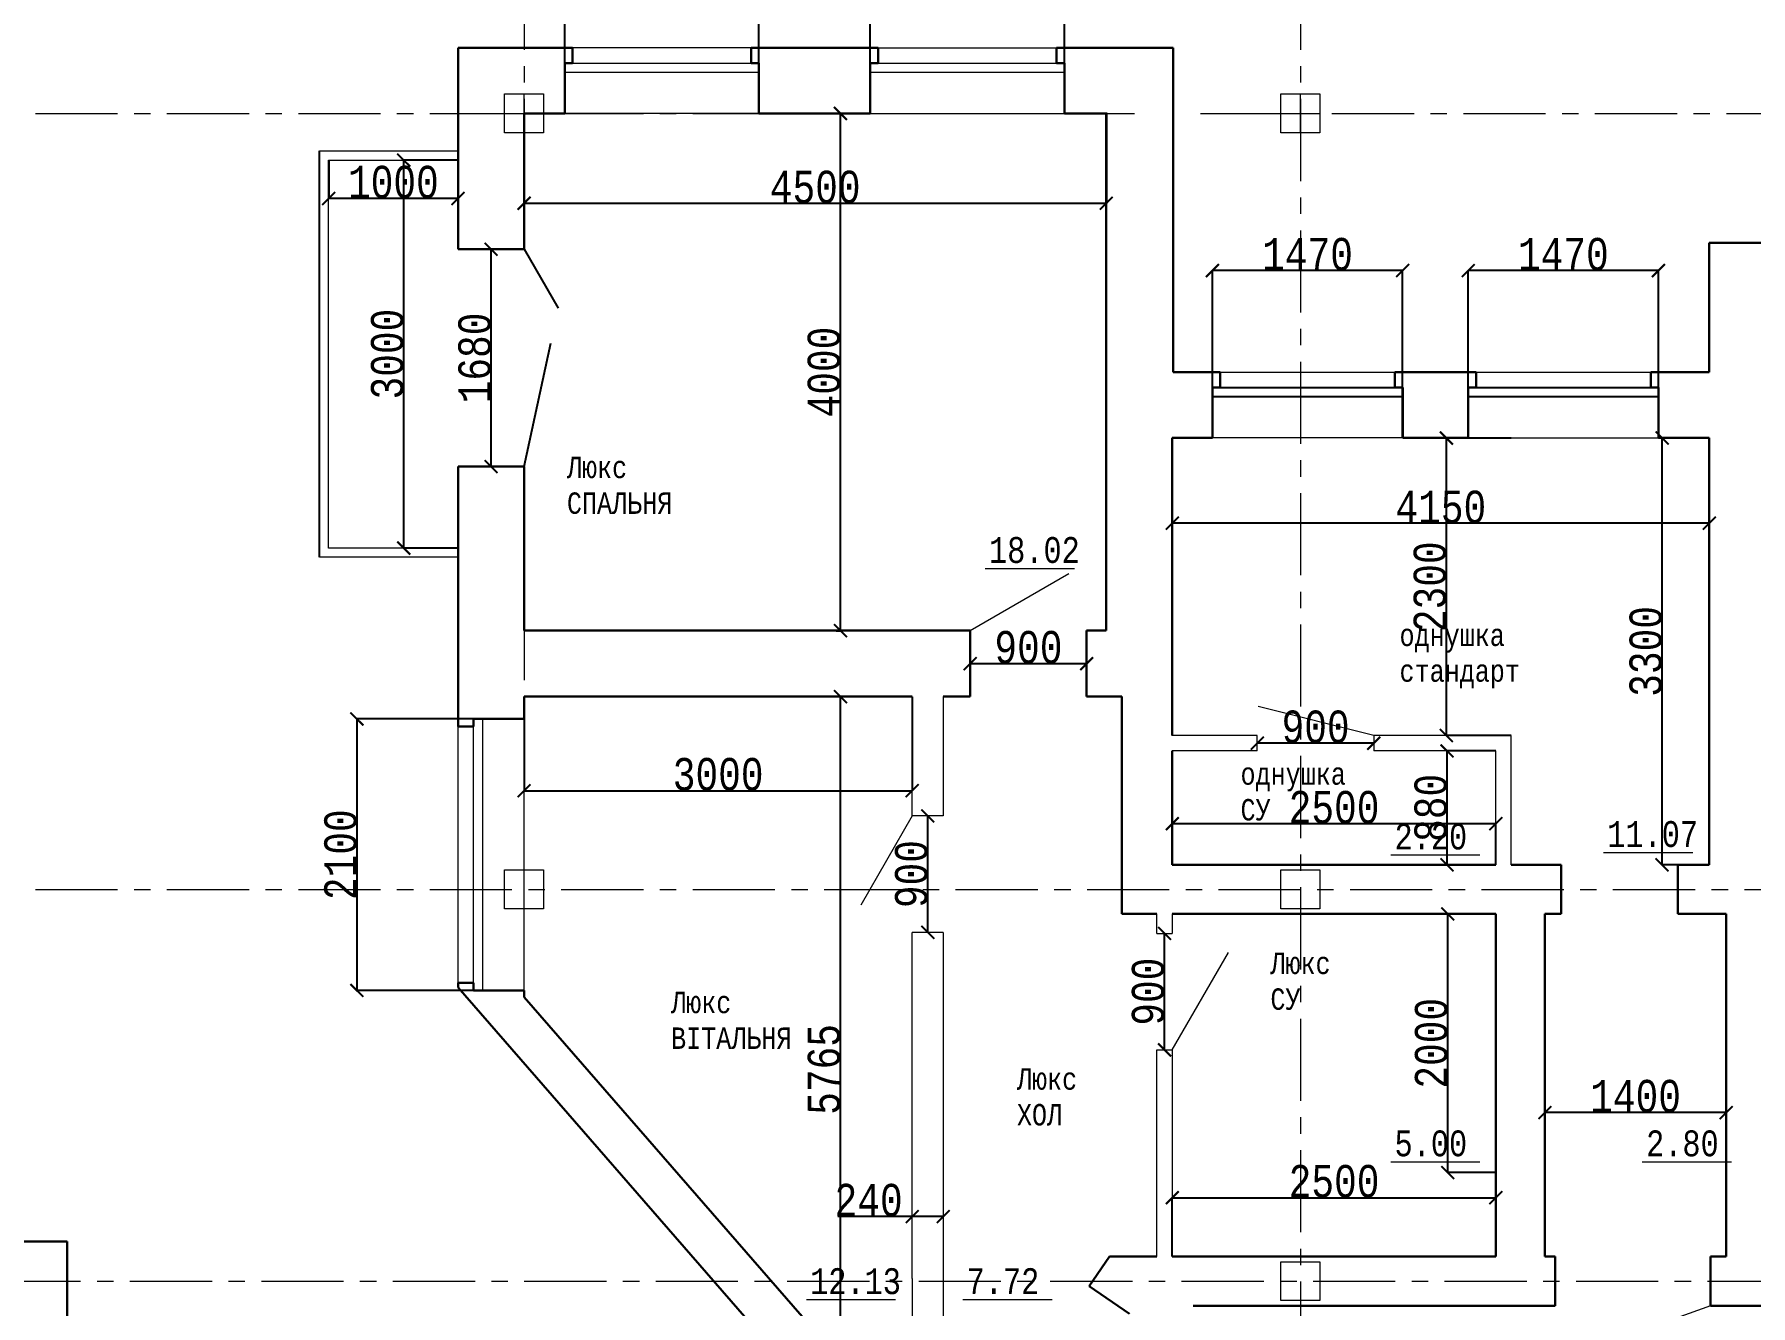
# Model space of a CAD drawing. Header units: millimetres. Extents: x -689206 to 4969298, y -1019800 to 703299.
# Drawn here: x 416743 to 430008, y 571812 to 581643 of the extents above; entities that cross this region are included whole.
import ezdxf

# ---------------------------------------------------------------- set-up
doc = ezdxf.new("R2010")
doc.units = ezdxf.units.MM
doc.linetypes.add('осеваяX2', pattern=[101.6, 63.5, -12.7, 12.7, -12.7])
for name, color, linetype, lineweight in [('б', 231, 'Continuous', 30), ('БАЛКОН', 7, 'Continuous', 20), ('несущие', 7, 'Continuous', 30), ('ОКНА', 250, 'Continuous', 20), ('ПЕРЕГОРОДКИ', 252, 'Continuous', 9), ('РАЗМЕРЫ', 7, 'Continuous', 9), ('Слой1', 7, 'Continuous', 30), ('стены', 7, 'Continuous', 20)]:
    doc.layers.add(name, color=color, linetype=linetype, lineweight=lineweight)
doc.styles.add('Аннотативный', font='isocteur.ttf', dxfattribs={"width": 0.7, "height": 250})
doc.dimstyles.new('Аннотативный', dxfattribs={"dimscale": 0, "dimtxt": 250, "dimasz": 100, "dimexe": 1.25, "dimexo": 0.625, "dimtad": 1, "dimdec": 0, "dimtxsty": 'Аннотативный', "dimblk": 'ARCHTICK', "dimcen": 2.5, "dimadec": 0, "dimazin": 0, "dimtfac": 1, "dimtdec": 0, "dimtmove": 0, "dimatfit": 3, "dimfxl": 1, "dimarcsym": 0})

# ---------------------------------------------------------------- blocks, each defined once
blk = doc.blocks.new('_ArchTick')
at = {"color": 0, "linetype": 'ByBlock', "const_width": 0.15}
blk.add_lwpolyline([(-0.5, -0.5), (0.5, 0.5)], dxfattribs=at)
blk = doc.blocks.new('*D711')
at = {"layer": 'Defpoints', "color": 0, "lineweight": 20, "transparency": 16777216}
for p in [(420528, 576521), (423528, 576521), (423528, 575794)]:
    blk.add_point(p, dxfattribs=at)
at = {"layer": 'стены', "color": 0, "lineweight": -2, "transparency": 16777216}
for p, q in [((420528, 576521), (420528, 575793)), ((423528, 576521), (423528, 575793)), ((420528, 575794), (423528, 575794))]:
    blk.add_line(p, q, dxfattribs=at)
at = {"layer": 'стены', "color": 0, "lineweight": -2, "transparency": 16777216, "xscale": 100, "yscale": 100, "zscale": 100, "rotation": 180}
blk.add_blockref('_ArchTick', (420528, 575794), dxfattribs=at)
at = {"layer": 'стены', "color": 0, "lineweight": -2, "transparency": 16777216, "xscale": 100, "yscale": 100, "zscale": 100}
blk.add_blockref('_ArchTick', (423528, 575794), dxfattribs=at)
at = {"layer": 'стены', "color": 0, "transparency": 16777216, "insert": (422028, 575920), "char_height": 250, "attachment_point": 5, "style": 'Аннотативный'}
blk.add_mtext('3000', dxfattribs=at)
blk = doc.blocks.new('*D712')
at = {"layer": 'Defpoints', "color": 0, "lineweight": 20, "transparency": 16777216}
for p in [(422973, 576521), (423528, 576521), (423528, 570756)]:
    blk.add_point(p, dxfattribs=at)
at = {"layer": 'стены', "color": 0, "lineweight": -2, "transparency": 16777216}
for p, q in [((423527, 576521), (422972, 576521)), ((422973, 570756), (422973, 576521)), ((423527, 570756), (422972, 570756))]:
    blk.add_line(p, q, dxfattribs=at)
at = {"layer": 'стены', "color": 0, "lineweight": -2, "transparency": 16777216, "xscale": 100, "yscale": 100, "zscale": 100}
for p, rotation in [((422973, 576521), 90), ((422973, 570756), 270)]:
    blk.add_blockref('_ArchTick', p, dxfattribs=dict(at, rotation=rotation))
at = {"layer": 'стены', "color": 0, "transparency": 16777216, "insert": (422847, 573639), "char_height": 250, "attachment_point": 5, "rotation": 90, "style": 'Аннотативный'}
blk.add_mtext('5765', dxfattribs=at)
blk = doc.blocks.new('*D713')
at = {"layer": 'Defpoints', "color": 0, "lineweight": 20, "transparency": 16777216}
for p in [(420528, 581031), (425028, 581031), (425028, 580336)]:
    blk.add_point(p, dxfattribs=at)
at = {"layer": 'стены', "color": 0, "lineweight": -2, "transparency": 16777216}
for p, q in [((420528, 581031), (420528, 580334)), ((425028, 581031), (425028, 580334)), ((420528, 580336), (425028, 580336))]:
    blk.add_line(p, q, dxfattribs=at)
at = {"layer": 'стены', "color": 0, "lineweight": -2, "transparency": 16777216, "xscale": 100, "yscale": 100, "zscale": 100, "rotation": 180}
blk.add_blockref('_ArchTick', (420528, 580336), dxfattribs=at)
at = {"layer": 'стены', "color": 0, "lineweight": -2, "transparency": 16777216, "xscale": 100, "yscale": 100, "zscale": 100}
blk.add_blockref('_ArchTick', (425028, 580336), dxfattribs=at)
at = {"layer": 'стены', "color": 0, "transparency": 16777216, "insert": (422778, 580461), "char_height": 250, "attachment_point": 5, "style": 'Аннотативный'}
blk.add_mtext('4500', dxfattribs=at)
blk = doc.blocks.new('*D714')
at = {"layer": 'Defpoints', "color": 0, "lineweight": 20, "transparency": 16777216}
for p in [(429323, 578521), (429688, 578521), (429688, 575221)]:
    blk.add_point(p, dxfattribs=at)
at = {"layer": 'стены', "color": 0, "lineweight": -2, "transparency": 16777216}
for p, q in [((429687, 578521), (429322, 578521)), ((429323, 575221), (429323, 578521)), ((429687, 575221), (429322, 575221))]:
    blk.add_line(p, q, dxfattribs=at)
at = {"layer": 'стены', "color": 0, "lineweight": -2, "transparency": 16777216, "xscale": 100, "yscale": 100, "zscale": 100}
for p, rotation in [((429323, 578521), 90), ((429323, 575221), 270)]:
    blk.add_blockref('_ArchTick', p, dxfattribs=dict(at, rotation=rotation))
at = {"layer": 'стены', "color": 0, "transparency": 16777216, "insert": (429198, 576871), "char_height": 250, "attachment_point": 5, "rotation": 90, "style": 'Аннотативный'}
blk.add_mtext('3300', dxfattribs=at)
blk = doc.blocks.new('*D715')
at = {"layer": 'Defpoints', "color": 0, "lineweight": 20, "transparency": 16777216}
for p in [(427656, 578521), (428158, 578521), (428158, 576221)]:
    blk.add_point(p, dxfattribs=at)
at = {"layer": 'стены', "color": 0, "lineweight": -2, "transparency": 16777216}
for p, q in [((428157, 578521), (427655, 578521)), ((427656, 576221), (427656, 578521)), ((428157, 576221), (427655, 576221))]:
    blk.add_line(p, q, dxfattribs=at)
at = {"layer": 'стены', "color": 0, "lineweight": -2, "transparency": 16777216, "xscale": 100, "yscale": 100, "zscale": 100}
for p, rotation in [((427656, 578521), 90), ((427656, 576221), 270)]:
    blk.add_blockref('_ArchTick', p, dxfattribs=dict(at, rotation=rotation))
at = {"layer": 'стены', "color": 0, "transparency": 16777216, "insert": (427530, 577371), "char_height": 250, "attachment_point": 5, "rotation": 90, "style": 'Аннотативный'}
blk.add_mtext('2300', dxfattribs=at)
blk = doc.blocks.new('*D716')
at = {"layer": 'Defpoints', "color": 0, "lineweight": 20, "transparency": 16777216}
for p in [(425538, 578521), (429688, 578521), (425538, 577862)]:
    blk.add_point(p, dxfattribs=at)
at = {"layer": 'стены', "color": 0, "lineweight": -2, "transparency": 16777216}
for p, q in [((425538, 578521), (425538, 577860)), ((429688, 578521), (429688, 577860)), ((429688, 577862), (425538, 577862))]:
    blk.add_line(p, q, dxfattribs=at)
at = {"layer": 'стены', "color": 0, "lineweight": -2, "transparency": 16777216, "xscale": 100, "yscale": 100, "zscale": 100, "rotation": 180}
blk.add_blockref('_ArchTick', (425538, 577862), dxfattribs=at)
at = {"layer": 'стены', "color": 0, "lineweight": -2, "transparency": 16777216, "xscale": 100, "yscale": 100, "zscale": 100}
blk.add_blockref('_ArchTick', (429688, 577862), dxfattribs=at)
at = {"layer": 'стены', "color": 0, "transparency": 16777216, "insert": (427613, 577987), "char_height": 250, "attachment_point": 5, "style": 'Аннотативный'}
blk.add_mtext('4150', dxfattribs=at)
blk = doc.blocks.new('*D720')
at = {"layer": 'Defpoints', "color": 0, "lineweight": 20, "transparency": 16777216}
for p in [(428418, 573305), (428418, 572841), (429818, 572841)]:
    blk.add_point(p, dxfattribs=at)
at = {"layer": 'стены', "color": 0, "lineweight": -2, "transparency": 16777216}
for p, q in [((428418, 572842), (428418, 573307)), ((429818, 573305), (428418, 573305)), ((429818, 572842), (429818, 573307))]:
    blk.add_line(p, q, dxfattribs=at)
at = {"layer": 'стены', "color": 0, "lineweight": -2, "transparency": 16777216, "xscale": 100, "yscale": 100, "zscale": 100, "rotation": 180}
blk.add_blockref('_ArchTick', (428418, 573305), dxfattribs=at)
at = {"layer": 'стены', "color": 0, "lineweight": -2, "transparency": 16777216, "xscale": 100, "yscale": 100, "zscale": 100}
blk.add_blockref('_ArchTick', (429818, 573305), dxfattribs=at)
at = {"layer": 'стены', "color": 0, "transparency": 16777216, "insert": (429118, 573431), "char_height": 250, "attachment_point": 5, "style": 'Аннотативный'}
blk.add_mtext('1400', dxfattribs=at)
blk = doc.blocks.new('*D721')
at = {"layer": 'Defpoints', "color": 0, "lineweight": 20, "transparency": 16777216}
for p in [(427666, 574841), (428038, 574841), (428038, 572841)]:
    blk.add_point(p, dxfattribs=at)
at = {"layer": 'стены', "color": 0, "lineweight": -2, "transparency": 16777216}
for p, q in [((428037, 574841), (427664, 574841)), ((427666, 572841), (427666, 574841)), ((428037, 572841), (427664, 572841))]:
    blk.add_line(p, q, dxfattribs=at)
at = {"layer": 'стены', "color": 0, "lineweight": -2, "transparency": 16777216, "xscale": 100, "yscale": 100, "zscale": 100}
for p, rotation in [((427666, 574841), 90), ((427666, 572841), 270)]:
    blk.add_blockref('_ArchTick', p, dxfattribs=dict(at, rotation=rotation))
at = {"layer": 'стены', "color": 0, "transparency": 16777216, "insert": (427540, 573841), "char_height": 250, "attachment_point": 5, "rotation": 90, "style": 'Аннотативный'}
blk.add_mtext('2000', dxfattribs=at)
blk = doc.blocks.new('*D722')
at = {"layer": 'Defpoints', "color": 0, "lineweight": 20, "transparency": 16777216}
for p in [(427661, 576101), (428038, 576101), (428038, 575221)]:
    blk.add_point(p, dxfattribs=at)
at = {"layer": 'стены', "color": 0, "lineweight": -2, "transparency": 16777216}
for p, q in [((428037, 576101), (427660, 576101)), ((427661, 575221), (427661, 576101)), ((428037, 575221), (427660, 575221))]:
    blk.add_line(p, q, dxfattribs=at)
at = {"layer": 'стены', "color": 0, "lineweight": -2, "transparency": 16777216, "xscale": 100, "yscale": 100, "zscale": 100}
for p, rotation in [((427661, 576101), 90), ((427661, 575221), 270)]:
    blk.add_blockref('_ArchTick', p, dxfattribs=dict(at, rotation=rotation))
at = {"layer": 'стены', "color": 0, "transparency": 16777216, "insert": (427536, 575661), "char_height": 250, "attachment_point": 5, "rotation": 90, "style": 'Аннотативный'}
blk.add_mtext('880', dxfattribs=at)
blk = doc.blocks.new('*D723')
at = {"layer": 'Defpoints', "color": 0, "lineweight": 20, "transparency": 16777216}
for p in [(425538, 575539), (425538, 575221), (428038, 575221)]:
    blk.add_point(p, dxfattribs=at)
at = {"layer": 'стены', "color": 0, "lineweight": -2, "transparency": 16777216}
for p, q in [((425538, 575222), (425538, 575541)), ((428038, 575539), (425538, 575539)), ((428038, 575222), (428038, 575541))]:
    blk.add_line(p, q, dxfattribs=at)
at = {"layer": 'стены', "color": 0, "lineweight": -2, "transparency": 16777216, "xscale": 100, "yscale": 100, "zscale": 100, "rotation": 180}
blk.add_blockref('_ArchTick', (425538, 575539), dxfattribs=at)
at = {"layer": 'стены', "color": 0, "lineweight": -2, "transparency": 16777216, "xscale": 100, "yscale": 100, "zscale": 100}
blk.add_blockref('_ArchTick', (428038, 575539), dxfattribs=at)
at = {"layer": 'стены', "color": 0, "transparency": 16777216, "insert": (426788, 575665), "char_height": 250, "attachment_point": 5, "style": 'Аннотативный'}
blk.add_mtext('2500', dxfattribs=at)
blk = doc.blocks.new('*D779')
at = {"layer": 'Defpoints', "color": 0, "lineweight": 20, "transparency": 16777216}
for p in [(426195, 576161), (426195, 576161), (427095, 576161)]:
    blk.add_point(p, dxfattribs=at)
at = {"layer": 'стены', "color": 0, "lineweight": -2, "transparency": 16777216}
for p, q in [((426195, 576162), (426195, 576163)), ((427095, 576161), (426195, 576161)), ((427095, 576162), (427095, 576163))]:
    blk.add_line(p, q, dxfattribs=at)
at = {"layer": 'стены', "color": 0, "lineweight": -2, "transparency": 16777216, "xscale": 100, "yscale": 100, "zscale": 100, "rotation": 180}
blk.add_blockref('_ArchTick', (426195, 576161), dxfattribs=at)
at = {"layer": 'стены', "color": 0, "lineweight": -2, "transparency": 16777216, "xscale": 100, "yscale": 100, "zscale": 100}
blk.add_blockref('_ArchTick', (427095, 576161), dxfattribs=at)
at = {"layer": 'стены', "color": 0, "transparency": 16777216, "insert": (426645, 576287), "char_height": 250, "attachment_point": 5, "style": 'Аннотативный'}
blk.add_mtext('900', dxfattribs=at)
blk = doc.blocks.new('*D780')
at = {"layer": 'Defpoints', "color": 0, "lineweight": 20, "transparency": 16777216}
for p in [(423976, 576776), (423976, 576776), (424876, 576776)]:
    blk.add_point(p, dxfattribs=at)
at = {"layer": 'стены', "color": 0, "lineweight": -2, "transparency": 16777216}
for p, q in [((423976, 576777), (423976, 576778)), ((424876, 576776), (423976, 576776)), ((424876, 576777), (424876, 576778))]:
    blk.add_line(p, q, dxfattribs=at)
at = {"layer": 'стены', "color": 0, "lineweight": -2, "transparency": 16777216, "xscale": 100, "yscale": 100, "zscale": 100, "rotation": 180}
blk.add_blockref('_ArchTick', (423976, 576776), dxfattribs=at)
at = {"layer": 'стены', "color": 0, "lineweight": -2, "transparency": 16777216, "xscale": 100, "yscale": 100, "zscale": 100}
blk.add_blockref('_ArchTick', (424876, 576776), dxfattribs=at)
at = {"layer": 'стены', "color": 0, "transparency": 16777216, "insert": (424426, 576902), "char_height": 250, "attachment_point": 5, "style": 'Аннотативный'}
blk.add_mtext('900', dxfattribs=at)
blk = doc.blocks.new('*D781')
at = {"layer": 'Defpoints', "color": 0, "lineweight": 20, "transparency": 16777216}
for p in [(423648, 575599), (423648, 575599), (423648, 574699)]:
    blk.add_point(p, dxfattribs=at)
at = {"layer": 'стены', "color": 0, "lineweight": -2, "transparency": 16777216}
for p, q in [((423648, 575599), (423649, 575599)), ((423648, 574699), (423648, 575599)), ((423648, 574699), (423649, 574699))]:
    blk.add_line(p, q, dxfattribs=at)
at = {"layer": 'стены', "color": 0, "lineweight": -2, "transparency": 16777216, "xscale": 100, "yscale": 100, "zscale": 100}
for p, rotation in [((423648, 575599), 90), ((423648, 574699), 270)]:
    blk.add_blockref('_ArchTick', p, dxfattribs=dict(at, rotation=rotation))
at = {"layer": 'стены', "color": 0, "transparency": 16777216, "insert": (423522, 575149), "char_height": 250, "attachment_point": 5, "rotation": 90, "style": 'Аннотативный'}
blk.add_mtext('900', dxfattribs=at)
blk = doc.blocks.new('*D782')
at = {"layer": 'Defpoints', "color": 0, "lineweight": 20, "transparency": 16777216}
for p in [(425478, 574690), (425478, 574690), (425478, 573790)]:
    blk.add_point(p, dxfattribs=at)
at = {"layer": 'стены', "color": 0, "lineweight": -2, "transparency": 16777216}
for p, q in [((425478, 574690), (425479, 574690)), ((425478, 573790), (425478, 574690)), ((425478, 573790), (425479, 573790))]:
    blk.add_line(p, q, dxfattribs=at)
at = {"layer": 'стены', "color": 0, "lineweight": -2, "transparency": 16777216, "xscale": 100, "yscale": 100, "zscale": 100}
for p, rotation in [((425478, 574690), 90), ((425478, 573790), 270)]:
    blk.add_blockref('_ArchTick', p, dxfattribs=dict(at, rotation=rotation))
at = {"layer": 'стены', "color": 0, "transparency": 16777216, "insert": (425352, 574240), "char_height": 250, "attachment_point": 5, "rotation": 90, "style": 'Аннотативный'}
blk.add_mtext('900', dxfattribs=at)
blk = doc.blocks.new('*D787')
at = {"layer": 'Defpoints', "color": 0, "linetype": 'ByBlock', "lineweight": 20, "transparency": 16777216}
for p in [(419598, 580670), (420018, 580670), (420018, 577670)]:
    blk.add_point(p, dxfattribs=at)
at = {"layer": 'б', "color": 0, "linetype": 'ByBlock', "lineweight": -2, "transparency": 16777216}
for p, q in [((420017, 580670), (419596, 580670)), ((419598, 577670), (419598, 580670)), ((420017, 577670), (419596, 577670))]:
    blk.add_line(p, q, dxfattribs=at)
at = {"layer": 'б', "color": 0, "linetype": 'ByBlock', "lineweight": -2, "transparency": 16777216, "xscale": 100, "yscale": 100, "zscale": 100}
for p, rotation in [((419598, 580670), 90), ((419598, 577670), 270)]:
    blk.add_blockref('_ArchTick', p, dxfattribs=dict(at, rotation=rotation))
at = {"layer": 'б', "color": 0, "linetype": 'ByBlock', "lineweight": 25, "transparency": 16777216, "insert": (419472, 579170), "char_height": 250, "attachment_point": 5, "rotation": 90, "style": 'Аннотативный'}
blk.add_mtext('3000', dxfattribs=at)
blk = doc.blocks.new('*D788')
at = {"layer": 'Defpoints', "color": 0, "linetype": 'ByBlock', "lineweight": 20, "transparency": 16777216}
for p in [(419018, 580670), (420018, 580670), (419018, 580373)]:
    blk.add_point(p, dxfattribs=at)
at = {"layer": 'б', "color": 0, "linetype": 'ByBlock', "lineweight": -2, "transparency": 16777216}
for p, q in [((419018, 580670), (419018, 580372)), ((420018, 580670), (420018, 580372)), ((420018, 580373), (419018, 580373))]:
    blk.add_line(p, q, dxfattribs=at)
at = {"layer": 'б', "color": 0, "linetype": 'ByBlock', "lineweight": -2, "transparency": 16777216, "xscale": 100, "yscale": 100, "zscale": 100, "rotation": 180}
blk.add_blockref('_ArchTick', (419018, 580373), dxfattribs=at)
at = {"layer": 'б', "color": 0, "linetype": 'ByBlock', "lineweight": -2, "transparency": 16777216, "xscale": 100, "yscale": 100, "zscale": 100}
blk.add_blockref('_ArchTick', (420018, 580373), dxfattribs=at)
at = {"layer": 'б', "color": 0, "linetype": 'ByBlock', "lineweight": 25, "transparency": 16777216, "insert": (419518, 580499), "char_height": 250, "attachment_point": 5, "style": 'Аннотативный'}
blk.add_mtext('1000', dxfattribs=at)
blk = doc.blocks.new('*D791')
at = {"layer": 'Defpoints', "color": 0, "lineweight": 20, "transparency": 16777216}
for p in [(420528, 576349), (419236, 574249), (420528, 574249)]:
    blk.add_point(p, dxfattribs=at)
at = {"layer": 'РАЗМЕРЫ', "color": 0, "lineweight": -2, "transparency": 16777216}
for p, q in [((420527, 576349), (419235, 576349)), ((419236, 576349), (419236, 574249)), ((420527, 574249), (419235, 574249))]:
    blk.add_line(p, q, dxfattribs=at)
at = {"layer": 'РАЗМЕРЫ', "color": 0, "lineweight": -2, "transparency": 16777216, "xscale": 100, "yscale": 100, "zscale": 100}
for p, rotation in [((419236, 576349), 90), ((419236, 574249), 270)]:
    blk.add_blockref('_ArchTick', p, dxfattribs=dict(at, rotation=rotation))
at = {"layer": 'РАЗМЕРЫ', "color": 0, "transparency": 16777216, "insert": (419111, 575299), "char_height": 250, "attachment_point": 5, "rotation": 90, "style": 'Аннотативный'}
blk.add_mtext('2100', dxfattribs=at)
blk = doc.blocks.new('*D724')
at = {"layer": 'Defpoints', "color": 0, "lineweight": 20, "transparency": 16777216}
for p in [(422939, 581031), (422973, 581031), (422939, 577031)]:
    blk.add_point(p, dxfattribs=at)
at = {"layer": 'РАЗМЕРЫ', "color": 0, "lineweight": -2, "transparency": 16777216}
for p, q in [((422939, 581031), (422974, 581031)), ((422973, 577031), (422973, 581031)), ((422939, 577031), (422974, 577031))]:
    blk.add_line(p, q, dxfattribs=at)
at = {"layer": 'РАЗМЕРЫ', "color": 0, "lineweight": -2, "transparency": 16777216, "xscale": 100, "yscale": 100, "zscale": 100}
for p, rotation in [((422973, 581031), 90), ((422973, 577031), 270)]:
    blk.add_blockref('_ArchTick', p, dxfattribs=dict(at, rotation=rotation))
at = {"layer": 'РАЗМЕРЫ', "color": 0, "transparency": 16777216, "insert": (422847, 579031), "char_height": 250, "attachment_point": 5, "rotation": 90, "style": 'Аннотативный'}
blk.add_mtext('4000', dxfattribs=at)
blk = doc.blocks.new('*D795')
at = {"layer": 'Defpoints', "color": 0, "lineweight": 20, "transparency": 16777216}
for p in [(428038, 572647), (425538, 572192), (428038, 572192)]:
    blk.add_point(p, dxfattribs=at)
at = {"layer": 'ПЕРЕГОРОДКИ', "color": 0, "lineweight": -2, "transparency": 16777216}
for p, q in [((425538, 572193), (425538, 572648)), ((425538, 572647), (428038, 572647)), ((428038, 572193), (428038, 572648))]:
    blk.add_line(p, q, dxfattribs=at)
at = {"layer": 'ПЕРЕГОРОДКИ', "color": 0, "lineweight": -2, "transparency": 16777216, "xscale": 100, "yscale": 100, "zscale": 100, "rotation": 180}
blk.add_blockref('_ArchTick', (425538, 572647), dxfattribs=at)
at = {"layer": 'ПЕРЕГОРОДКИ', "color": 0, "lineweight": -2, "transparency": 16777216, "xscale": 100, "yscale": 100, "zscale": 100}
blk.add_blockref('_ArchTick', (428038, 572647), dxfattribs=at)
at = {"layer": 'ПЕРЕГОРОДКИ', "color": 0, "transparency": 16777216, "insert": (426788, 572773), "char_height": 250, "attachment_point": 5, "style": 'Аннотативный'}
blk.add_mtext('2500', dxfattribs=at)
blk = doc.blocks.new('*D835')
at = {"layer": 'Defpoints', "color": 0, "linetype": 'ByBlock', "lineweight": 20, "transparency": 16777216}
for p in [(420273, 579980), (420273, 579980), (420273, 578300)]:
    blk.add_point(p, dxfattribs=at)
at = {"layer": 'ПЕРЕГОРОДКИ', "color": 0, "linetype": 'ByBlock', "lineweight": -2, "transparency": 16777216}
for p, q in [((420273, 579980), (420274, 579980)), ((420273, 578300), (420273, 579980)), ((420273, 578300), (420274, 578300))]:
    blk.add_line(p, q, dxfattribs=at)
at = {"layer": 'ПЕРЕГОРОДКИ', "color": 0, "linetype": 'ByBlock', "lineweight": -2, "transparency": 16777216, "xscale": 100, "yscale": 100, "zscale": 100}
for p, rotation in [((420273, 579980), 90), ((420273, 578300), 270)]:
    blk.add_blockref('_ArchTick', p, dxfattribs=dict(at, rotation=rotation))
at = {"layer": 'ПЕРЕГОРОДКИ', "color": 0, "linetype": 'ByBlock', "lineweight": 13, "transparency": 16777216, "insert": (420147, 579140), "char_height": 250, "attachment_point": 5, "rotation": 90, "style": 'Аннотативный'}
blk.add_mtext('1680', dxfattribs=at)
blk = doc.blocks.new('*D822')
at = {"layer": 'Defpoints', "color": 0, "linetype": 'ByBlock', "lineweight": 20, "transparency": 16777216}
for p in [(425848, 579816), (425848, 578521), (427318, 578521)]:
    blk.add_point(p, dxfattribs=at)
at = {"layer": 'РАЗМЕРЫ', "color": 0, "linetype": 'ByBlock', "lineweight": -2, "transparency": 16777216}
for p, q in [((425848, 578522), (425848, 579817)), ((427318, 579816), (425848, 579816)), ((427318, 578522), (427318, 579817))]:
    blk.add_line(p, q, dxfattribs=at)
at = {"layer": 'РАЗМЕРЫ', "color": 0, "linetype": 'ByBlock', "lineweight": -2, "transparency": 16777216, "xscale": 100, "yscale": 100, "zscale": 100, "rotation": 180}
blk.add_blockref('_ArchTick', (425848, 579816), dxfattribs=at)
at = {"layer": 'РАЗМЕРЫ', "color": 0, "linetype": 'ByBlock', "lineweight": -2, "transparency": 16777216, "xscale": 100, "yscale": 100, "zscale": 100}
blk.add_blockref('_ArchTick', (427318, 579816), dxfattribs=at)
at = {"layer": 'РАЗМЕРЫ', "color": 0, "linetype": 'ByBlock', "lineweight": 13, "transparency": 16777216, "insert": (426583, 579941), "char_height": 250, "attachment_point": 5, "style": 'Аннотативный'}
blk.add_mtext('1470', dxfattribs=at)
blk = doc.blocks.new('*D823')
at = {"layer": 'Defpoints', "color": 0, "linetype": 'ByBlock', "lineweight": 20, "transparency": 16777216}
for p in [(427825, 579816), (427825, 578521), (429295, 578521)]:
    blk.add_point(p, dxfattribs=at)
at = {"layer": 'РАЗМЕРЫ', "color": 0, "linetype": 'ByBlock', "lineweight": -2, "transparency": 16777216}
for p, q in [((427825, 578522), (427825, 579817)), ((429295, 579816), (427825, 579816)), ((429295, 578522), (429295, 579817))]:
    blk.add_line(p, q, dxfattribs=at)
at = {"layer": 'РАЗМЕРЫ', "color": 0, "linetype": 'ByBlock', "lineweight": -2, "transparency": 16777216, "xscale": 100, "yscale": 100, "zscale": 100, "rotation": 180}
blk.add_blockref('_ArchTick', (427825, 579816), dxfattribs=at)
at = {"layer": 'РАЗМЕРЫ', "color": 0, "linetype": 'ByBlock', "lineweight": -2, "transparency": 16777216, "xscale": 100, "yscale": 100, "zscale": 100}
blk.add_blockref('_ArchTick', (429295, 579816), dxfattribs=at)
at = {"layer": 'РАЗМЕРЫ', "color": 0, "linetype": 'ByBlock', "lineweight": 13, "transparency": 16777216, "insert": (428560, 579941), "char_height": 250, "attachment_point": 5, "style": 'Аннотативный'}
blk.add_mtext('1470', dxfattribs=at)
blk = doc.blocks.new('*D826')
at = {"layer": 'Defpoints', "color": 0, "linetype": 'ByBlock', "lineweight": 20, "transparency": 16777216}
for p in [(420842, 582330), (420842, 581031), (422342, 581031)]:
    blk.add_point(p, dxfattribs=at)
at = {"layer": 'РАЗМЕРЫ', "color": 0, "linetype": 'ByBlock', "lineweight": -2, "transparency": 16777216}
for p, q in [((420842, 581032), (420842, 582331)), ((422342, 582330), (420842, 582330)), ((422342, 581032), (422342, 582331))]:
    blk.add_line(p, q, dxfattribs=at)
at = {"layer": 'РАЗМЕРЫ', "color": 0, "linetype": 'ByBlock', "lineweight": -2, "transparency": 16777216, "xscale": 100, "yscale": 100, "zscale": 100, "rotation": 180}
blk.add_blockref('_ArchTick', (420842, 582330), dxfattribs=at)
at = {"layer": 'РАЗМЕРЫ', "color": 0, "linetype": 'ByBlock', "lineweight": -2, "transparency": 16777216, "xscale": 100, "yscale": 100, "zscale": 100}
blk.add_blockref('_ArchTick', (422342, 582330), dxfattribs=at)
at = {"layer": 'РАЗМЕРЫ', "color": 0, "linetype": 'ByBlock', "lineweight": 13, "transparency": 16777216, "insert": (421592, 582455), "char_height": 250, "attachment_point": 5, "style": 'Аннотативный'}
blk.add_mtext('1500', dxfattribs=at)
blk = doc.blocks.new('*D827')
at = {"layer": 'Defpoints', "color": 0, "linetype": 'ByBlock', "lineweight": 20, "transparency": 16777216}
for p in [(423204, 582329), (423204, 581031), (424704, 581031)]:
    blk.add_point(p, dxfattribs=at)
at = {"layer": 'РАЗМЕРЫ', "color": 0, "linetype": 'ByBlock', "lineweight": -2, "transparency": 16777216}
for p, q in [((423204, 581032), (423204, 582330)), ((424704, 582329), (423204, 582329)), ((424704, 581032), (424704, 582330))]:
    blk.add_line(p, q, dxfattribs=at)
at = {"layer": 'РАЗМЕРЫ', "color": 0, "linetype": 'ByBlock', "lineweight": -2, "transparency": 16777216, "xscale": 100, "yscale": 100, "zscale": 100, "rotation": 180}
blk.add_blockref('_ArchTick', (423204, 582329), dxfattribs=at)
at = {"layer": 'РАЗМЕРЫ', "color": 0, "linetype": 'ByBlock', "lineweight": -2, "transparency": 16777216, "xscale": 100, "yscale": 100, "zscale": 100}
blk.add_blockref('_ArchTick', (424704, 582329), dxfattribs=at)
at = {"layer": 'РАЗМЕРЫ', "color": 0, "linetype": 'ByBlock', "lineweight": 13, "transparency": 16777216, "insert": (423954, 582455), "char_height": 250, "attachment_point": 5, "style": 'Аннотативный'}
blk.add_mtext('1500', dxfattribs=at)
blk = doc.blocks.new('*D699')
at = {"layer": 'Defpoints', "color": 0, "linetype": 'ByBlock', "lineweight": 20, "transparency": 16777216}
for p in [(423528, 572501), (423528, 572501), (423768, 572501)]:
    blk.add_point(p, dxfattribs=at)
at = {"layer": 'РАЗМЕРЫ', "color": 0, "linetype": 'ByBlock', "lineweight": -2, "transparency": 16777216}
for p, q in [((423528, 572501), (422954, 572501)), ((423528, 572502), (423528, 572502)), ((423768, 572501), (423528, 572501)), ((423768, 572502), (423768, 572502))]:
    blk.add_line(p, q, dxfattribs=at)
at = {"layer": 'РАЗМЕРЫ', "color": 0, "linetype": 'ByBlock', "lineweight": -2, "transparency": 16777216, "xscale": 100, "yscale": 100, "zscale": 100, "rotation": 180}
blk.add_blockref('_ArchTick', (423528, 572501), dxfattribs=at)
at = {"layer": 'РАЗМЕРЫ', "color": 0, "linetype": 'ByBlock', "lineweight": -2, "transparency": 16777216, "xscale": 100, "yscale": 100, "zscale": 100}
blk.add_blockref('_ArchTick', (423768, 572501), dxfattribs=at)
at = {"layer": 'РАЗМЕРЫ', "color": 0, "linetype": 'ByBlock', "lineweight": 20, "transparency": 16777216, "insert": (423191, 572627), "char_height": 250, "attachment_point": 5, "style": 'Аннотативный'}
blk.add_mtext('240', dxfattribs=at)

msp = doc.modelspace()

# ---------------------------------------------------------------- linework, layer by layer
at = {"layer": 'б', "color": 18, "linetype": 'ByBlock', "lineweight": 25, "true_color": 0x000000}
for p, q in [((418947.6, 577600.4), (418947.6, 580740.4)), ((420527.6, 579980.2), (420790.7, 579524.6)), ((420527.6, 578300.2), (420735.8, 579254.6))]:
    msp.add_line(p, q, dxfattribs=at)
at = {"layer": 'б', "color": 18, "linetype": 'ByBlock', "lineweight": 30, "true_color": 0x000000}
for p, q in [((420527.6, 579980.2), (420527.6, 580373.2)), ((420527.6, 579980.2), (420017.6, 579980.2)), ((420017.6, 578300.2), (420527.6, 578300.2))]:
    msp.add_line(p, q, dxfattribs=at)
at = {"layer": 'БАЛКОН'}
for p, q in [((418947.6, 580740.4), (420017.6, 580740.4)), ((419017.6, 577670.4), (419017.6, 580670.4)), ((419017.6, 580670.4), (420017.6, 580670.4)), ((420017.6, 577670.4), (419017.6, 577670.4)), ((420017.6, 577600.4), (418947.6, 577600.4))]:
    msp.add_line(p, q, dxfattribs=at)
at = {"layer": 'несущие', "color": 0}
for p, q in [((428037.6, 572841.4), (428037.6, 572191.9)), ((428417.6, 572841.4), (428417.6, 572191.9)), ((429817.6, 572841.4), (429817.6, 572191.9)), ((424894.3, 571963.1), (425052.2, 572191.9)), ((425052.2, 572191.9), (425417.6, 572191.9)), ((425537.6, 572191.9), (428037.6, 572191.9)), ((428417.6, 572191.9), (428496.4, 572191.9)), ((428496.4, 572191.9), (428496.4, 571811.9)), ((429696.4, 572191.9), (429817.6, 572191.9)), ((429696.4, 572191.9), (429696.4, 571811.9)), ((425206, 571747.9), (424894.3, 571963.1))]:
    msp.add_line(p, q, dxfattribs=at)
at = {"layer": 'ОКНА'}
for p, q in [((420901.9, 581419.3), (422281.9, 581419.3)), ((423264, 581419.3), (424644, 581419.3)), ((420841.9, 581349.3), (422341.9, 581349.3)), ((423204, 581349.3), (424704, 581349.3)), ((420207.6, 576349.2), (420207.6, 574249.2)), ((420137.6, 574309.2), (420137.6, 576289.2))]:
    msp.add_line(p, q, dxfattribs=at)
at = {"layer": 'РАЗМЕРЫ', "lineweight": 30}
for p, q in [((420901.9, 581419.3), (420901.9, 581539.3)), ((420901.9, 581539.3), (420901.9, 581419.3)), ((422281.9, 581419.3), (422281.9, 581539.3)), ((423264, 581419.3), (423264, 581539.3)), ((423264, 581539.3), (423264, 581419.3)), ((424644, 581419.3), (424644, 581539.3)), ((420841.9, 581419.3), (420901.9, 581419.3)), ((422341.9, 581419.3), (422281.9, 581419.3)), ((423204, 581419.3), (423264, 581419.3)), ((424704, 581419.3), (424644, 581419.3))]:
    msp.add_line(p, q, dxfattribs=at)
at = {"layer": 'РАЗМЕРЫ'}
for p, q in [((422281.9, 581539.3), (420901.9, 581539.3)), ((423264, 581539.3), (424644, 581539.3)), ((422341.9, 581031.4), (420841.9, 581031.4)), ((423204, 581031.4), (424704, 581031.4)), ((425908.4, 579031.3), (427258.4, 579031.3)), ((427885.1, 579031.3), (429235.1, 579031.3)), ((427318.4, 578521.4), (425848.4, 578521.4)), ((427825.1, 578521.4), (429295.1, 578521.4)), ((420527.6, 574249.2), (420527.6, 576349.2)), ((420017.6, 574309.2), (420017.6, 576289.2))]:
    msp.add_line(p, q, dxfattribs=at)
at = {"layer": 'РАЗМЕРЫ', "color": 114, "true_color": 0x139b48}
for p, q in [((424092, 577512.4), (424781.3, 577512.4)), ((427226, 575296.9), (427915.3, 575296.9)), ((428870.1, 575316.1), (429559.4, 575316.1)), ((427226, 572924.3), (427915.3, 572924.3)), ((429170.1, 572924.3), (429859.4, 572924.3)), ((422709.8, 571858.9), (423399, 571858.9)), ((423919.2, 571858.9), (424608.5, 571858.9))]:
    msp.add_line(p, q, dxfattribs=at)
at = {"layer": 'Слой1', "lineweight": 30}
for p, q in [((420137.6, 576349.2), (420527.6, 576349.2)), ((420137.6, 576349.2), (420137.6, 576289.2)), ((420137.6, 576289.2), (420017.6, 576289.2)), ((420137.6, 574309.2), (420017.6, 574309.2)), ((420137.6, 574309.2), (420137.6, 574249.2)), ((420137.6, 574249.2), (420527.6, 574249.2))]:
    msp.add_line(p, q, dxfattribs=at)
at = {"layer": 'стены', "color": 1, "linetype": 'осеваяX2', "lineweight": 15, "ltscale": 10}
for p, q in [((420527.6, 583174.8), (420527.6, 579980.2)), ((426527.6, 583174.8), (426527.6, 539027.3)), ((402527.6, 581031.4), (425245.6, 581031.4)), ((425755.6, 581029.3), (474677.6, 581029.3)), ((420527.6, 578300.2), (420527.6, 576349.2)), ((402527.6, 575029.3), (474677.6, 575029.3)), ((402242, 572001.9), (474392, 572001.9))]:
    msp.add_line(p, q, dxfattribs=at)
at = {"layer": 'стены', "color": 1, "linetype": 'осеваяX2', "ltscale": 10}
msp.add_line((420527.6, 583174.8), (420527.6, 580881.4), dxfattribs=at)
at = {"layer": 'стены', "lineweight": 30}
for p, q in [((420017.6, 581029.3), (420017.6, 581539.3)), ((420017.6, 581539.3), (420901.9, 581539.3)), ((422281.9, 581539.3), (423264, 581539.3)), ((424644, 581539.3), (425545.6, 581539.3)), ((425545.6, 581539.3), (425545.6, 579031.3)), ((420841.9, 581031.4), (420841.9, 581419.3)), ((422341.9, 581031.4), (422341.9, 581419.3)), ((423204, 581031.4), (423204, 581419.3)), ((424704, 581031.4), (424704, 581419.3)), ((420017.6, 579980.2), (420017.6, 581029.3)), ((420527.6, 579980.2), (420527.6, 581031.4)), ((420841.9, 581031.4), (420527.6, 581031.4)), ((423204, 581031.4), (422341.9, 581031.4)), ((425035.6, 581031.4), (424704, 581031.4)), ((425027.6, 581031.4), (425027.6, 577031.4)), ((429687.6, 580031.4), (430604.1, 580031.4)), ((429687.6, 580031.4), (429687.6, 579031.3)), ((425545.6, 579031.3), (425908.4, 579031.3)), ((425908.4, 578911.3), (425908.4, 579031.3)), ((427258.4, 579031.3), (427885.1, 579031.3)), ((427258.4, 578911.3), (427258.4, 579031.3)), ((427885.1, 578911.3), (427885.1, 579031.3)), ((429235.1, 579031.3), (429687.6, 579031.3)), ((429235.1, 578911.3), (429235.1, 579031.3)), ((425848.4, 578911.3), (425908.4, 578911.3)), ((425848.4, 578911.3), (425848.4, 578521.4)), ((427258.4, 578911.3), (427318.4, 578911.3)), ((427318.4, 578911.3), (427318.4, 578521.4)), ((427318.4, 578911.3), (427318.4, 578521.4)), ((427825.1, 578911.3), (427885.1, 578911.3)), ((427825.1, 578911.3), (427825.1, 578521.4)), ((429235.1, 578911.3), (429295.1, 578911.3)), ((429295.1, 578911.3), (429295.1, 578521.4)), ((425537.6, 576221.4), (425537.6, 578521.4)), ((425537.6, 578521.4), (425848.4, 578521.4)), ((427318.4, 578521.4), (427825.1, 578521.4)), ((429295.1, 578521.4), (429687.6, 578521.4)), ((429687.6, 578521.4), (429687.6, 575221.4)), ((420017.6, 576289.2), (420017.6, 578300.2)), ((420527.6, 577031.4), (420527.6, 578300.2)), ((423975.7, 577031.4), (420527.6, 577031.4)), ((423975.7, 576521.4), (423975.7, 577031.4)), ((425027.6, 577031.4), (424875.7, 577031.4)), ((424875.7, 576521.4), (424875.7, 577031.4)), ((420527.6, 576521.4), (423527.6, 576521.4)), ((420527.6, 576521.4), (420527.6, 576349.2)), ((423975.7, 576521.4), (423767.6, 576521.4)), ((425147.6, 576521.4), (424875.7, 576521.4)), ((425147.6, 574841.4), (425147.6, 576521.4)), ((425537.6, 575221.4), (425537.6, 576101.4)), ((428037.6, 575221.4), (425537.6, 575221.4)), ((428544.1, 575221.4), (428157.6, 575221.4)), ((428544.1, 574841.4), (428544.1, 575221.4)), ((429537.6, 575221.4), (429444.1, 575221.4)), ((429444.1, 575221.4), (429444.1, 574841.4)), ((429537.6, 575221.4), (429687.6, 575221.4)), ((425147.6, 574841.4), (425417.6, 574841.4)), ((428037.6, 574841.4), (425537.6, 574841.4)), ((425537.6, 574841.4), (427665.6, 574841.4)), ((428037.6, 572841.4), (428037.6, 574841.4)), ((428544.1, 574841.4), (428417.6, 574841.4)), ((428417.6, 572841.4), (428417.6, 574841.4)), ((428417.6, 574841.4), (428417.6, 573441.4)), ((428417.6, 574841.4), (428544.1, 574841.4)), ((429817.6, 574841.4), (429444.1, 574841.4)), ((429444.1, 574841.4), (429817.6, 574841.4)), ((429817.6, 574841.4), (429817.6, 572841.4)), ((420017.6, 574271.9), (420017.6, 574309.2)), ((420017.6, 574271.9), (423767.6, 569966.4)), ((420527.6, 574249.2), (420527.6, 574196.3)), ((420527.6, 574196.3), (423767.6, 570476.4)), ((416173.2, 572309.4), (416998.2, 572309.4)), ((416998.2, 572309.4), (416998.2, 570839.3)), ((428037.6, 572191.9), (425537.6, 572191.9)), ((425537.6, 572191.9), (427947.6, 572191.9)), ((425698.4, 571811.9), (428496.4, 571811.9)), ((429696.4, 571811.9), (430326.1, 571811.9))]:
    msp.add_line(p, q, dxfattribs=at)
at = {"layer": 'стены'}
for p, q in [((420527.6, 580881.4), (420527.6, 581181.4)), ((426527.6, 580881.4), (426527.6, 581181.4)), ((420377.6, 581031.4), (420677.6, 581031.4)), ((420527.6, 581031.4), (420527.6, 580820.4)), ((426377.6, 581031.4), (426677.6, 581031.4)), ((423975.7, 577031.4), (424739.3, 577472.2)), ((423527.6, 576521.4), (423165.6, 576521.4)), ((423527.6, 575598.5), (423527.6, 576521.4)), ((423767.6, 576521.4), (423975.7, 576521.4)), ((423767.6, 576521.4), (423767.6, 575598.5)), ((424875.7, 576521.4), (425035.6, 576521.4)), ((427094.6, 576221.4), (426202.4, 576444.3)), ((426194.6, 576221.4), (425537.6, 576221.4)), ((426194.6, 576101.4), (426194.6, 576221.4)), ((428157.6, 576221.4), (427094.6, 576221.4)), ((427094.6, 576221.4), (427094.6, 576101.4)), ((428157.6, 575221.4), (428157.6, 576221.4)), ((426194.6, 576101.4), (425537.6, 576101.4)), ((428037.6, 576101.4), (427094.6, 576101.4)), ((428037.6, 575221.4), (428037.6, 576101.4)), ((423527.6, 575598.5), (423129.5, 574909)), ((423767.6, 575598.5), (423527.6, 575598.5)), ((428037.6, 575221.4), (428037.6, 575621.4)), ((425417.6, 574841.4), (425165.6, 574841.4)), ((425417.6, 574690.1), (425417.6, 574841.4)), ((425537.6, 574841.4), (425537.6, 574690.1)), ((423527.6, 572021.4), (423527.6, 574698.5)), ((423767.6, 574698.5), (423527.6, 574698.5)), ((423767.6, 574698.5), (423767.6, 572021.4)), ((425417.6, 574690.1), (425537.6, 574690.1)), ((425537.6, 573790.1), (425971.6, 574541.8)), ((425417.6, 572721.4), (425417.6, 573790.1)), ((425417.6, 573790.1), (425537.6, 573790.1)), ((425417.6, 572191.9), (425417.6, 573790.1)), ((425537.6, 573790.1), (425537.6, 572841.4)), ((425537.6, 573790.1), (425537.6, 572191.9)), ((423527.6, 572021.4), (423527.6, 570756.5)), ((423767.6, 572021.4), (423767.6, 570475.3)), ((429696.4, 571811.9), (428591.6, 571415.2))]:
    msp.add_line(p, q, dxfattribs=at)
at = {"layer": 'стены', "lineweight": 25}
for p, q in [((425908.4, 578911.3), (427258.4, 578911.3)), ((427885.1, 578911.3), (429235.1, 578911.3)), ((425848.4, 578841.3), (427318.4, 578841.3)), ((427825.1, 578841.3), (429295.1, 578841.3))]:
    msp.add_line(p, q, dxfattribs=at)
at = {"layer": 'стены', "color": 4, "lineweight": 25}
msp.add_line((429295.1, 578911.3), (429295.1, 578521.4), dxfattribs=at)
at = {"layer": 'стены', "color": 240, "true_color": 0xed1f24}
for points in [[(420377.6, 581181.4), (420677.6, 581181.4), (420677.6, 580881.4), (420377.6, 580881.4)], [(426377.6, 581181.4), (426677.6, 581181.4), (426677.6, 580881.4), (426377.6, 580881.4)], [(420377.6, 575181.4), (420677.6, 575181.4), (420677.6, 574881.4), (420377.6, 574881.4)], [(426377.6, 575181.4), (426677.6, 575181.4), (426677.6, 574881.4), (426377.6, 574881.4)], [(426377.6, 572151.9), (426677.6, 572151.9), (426677.6, 571851.9), (426377.6, 571851.9)]]:
    msp.add_lwpolyline(points, close=True, dxfattribs=at)

# ---------------------------------------------------------------- texts
at = {"char_height": 165.8, "width": 766.271, "attachment_point": 1, "style": 'Аннотативный'}
for s, insert in [('Люкс\\PСПАЛЬНЯ', (420859.4, 578376.9)), ('однушка \\Pстандарт', (427293.9, 577078.7)), ('однушка\\PСУ', (426065.1, 576006.1)), ('Люкс\\PСУ', (426296, 574542)), ('Люкс\\PВІТАЛЬНЯ', (421664.4, 574239.7)), ('Люкс ХОЛ', (424337.1, 573647.8))]:
    msp.add_mtext(s, dxfattribs=dict(at, insert=insert))
at = {"layer": 'РАЗМЕРЫ', "color": 114, "true_color": 0x139b48, "char_height": 200, "width": 656.117, "attachment_point": 1, "style": 'Аннотативный'}
for s, insert in [('18.02', (424121.3, 577755.2)), ('2.20', (427255.3, 575539.7)), ('11.07', (428899.4, 575558.9)), ('5.00', (427255.3, 573167.1)), ('2.80', (429199.4, 573167.1)), ('12.13', (422739, 572101.7)), ('7.72', (423948.5, 572101.7))]:
    msp.add_mtext(s, dxfattribs=dict(at, insert=insert))

# ---------------------------------------------------------------- dimensions: what is measured, and where the dimension line sits
at = {"layer": 'б', "color": 18, "linetype": 'ByBlock', "lineweight": 25, "true_color": 0x000000}
for p1, p2, distance, picture, middle in [((420017.6, 577670.4), (420017.6, 580670.4), 419.9, '*D787', (419472.1, 579170.4)), ((420017.6, 580670.4), (419017.6, 580670.4), 297.2, '*D788', (419517.6, 580498.8))]:
    dim = msp.add_aligned_dim(p1=p1, p2=p2, distance=distance, dimstyle='Аннотативный', dxfattribs=at)
    dim.commit()
    dim.dimension.update_dxf_attribs({"geometry": picture, "text_midpoint": middle})
at = {"layer": 'ПЕРЕГОРОДКИ', "color": 18, "linetype": 'ByBlock', "lineweight": 13, "true_color": 0x000000}
dim = msp.add_linear_dim(base=(420272.6, 579980.2), p1=(420272.6, 578300.2), p2=(420272.6, 579980.2), angle=90, dimstyle='Аннотативный', dxfattribs=at)
dim.commit()
dim.dimension.update_dxf_attribs({"geometry": '*D835', "text_midpoint": (420146.9, 579140.2)})
at = {"layer": 'ПЕРЕГОРОДКИ', "color": 0}
dim = msp.add_aligned_dim(p1=(425537.6, 572191.9), p2=(428037.6, 572191.9), distance=455, dimstyle='Аннотативный', dxfattribs=at)
dim.commit()
dim.dimension.update_dxf_attribs({"geometry": '*D795', "text_midpoint": (426787.6, 572772.5)})
at = {"layer": 'РАЗМЕРЫ', "linetype": 'ByBlock', "lineweight": 13}
for base, p1, p2, picture, middle in [((420841.9, 582329.5), (422341.9, 581031.4), (420841.9, 581031.4), '*D826', (421591.9, 582455.1)), ((423204, 582329), (424704, 581031.4), (423204, 581031.4), '*D827', (423954, 582454.6)), ((425848.4, 579815.5), (427318.4, 578521.4), (425848.4, 578521.4), '*D822', (426583.4, 579941.2)), ((427825.1, 579815.5), (429295.1, 578521.4), (427825.1, 578521.4), '*D823', (428560.1, 579941.2))]:
    dim = msp.add_linear_dim(base=base, p1=p1, p2=p2, dimstyle='Аннотативный', dxfattribs=at)
    dim.commit()
    dim.dimension.update_dxf_attribs({"geometry": picture, "text_midpoint": middle})
at = {"layer": 'РАЗМЕРЫ'}
for base, p1, p2, picture, middle in [((422972.8, 581031.4), (422938.6, 577031.4), (422938.6, 581031.4), '*D724', (422847.2, 579031.4)), ((419236.4, 574249.2), (420527.6, 576349.2), (420527.6, 574249.2), '*D791', (419110.8, 575299.2))]:
    dim = msp.add_linear_dim(base=base, p1=p1, p2=p2, angle=90, dimstyle='Аннотативный', dxfattribs=at)
    dim.commit()
    dim.dimension.update_dxf_attribs({"geometry": picture, "text_midpoint": middle})
at = {"layer": 'РАЗМЕРЫ', "linetype": 'ByBlock', "lineweight": 20}
dim = msp.add_aligned_dim(p1=(423767.6, 572500.9), p2=(423527.6, 572500.9), distance=0, dimstyle='Аннотативный', dxfattribs=at)
dim.commit()
dim.dimension.update_dxf_attribs({"geometry": '*D699', "text_midpoint": (423190.7, 572626.5)})
at = {"layer": 'стены'}
for p1, p2, distance, picture, middle in [((420527.6, 581031.4), (425027.6, 581031.4), -695.7, '*D713', (422777.6, 580461.2)), ((429687.6, 578521.4), (425537.6, 578521.4), 659.7, '*D716', (427612.6, 577987.3)), ((429687.6, 575221.4), (429687.6, 578521.4), 364.4, '*D714', (429197.6, 576871.4)), ((424875.7, 576776.4), (423975.7, 576776.4), 0, '*D780', (424425.7, 576902)), ((420527.6, 576521.4), (423527.6, 576521.4), -727.1, '*D711', (422027.6, 575919.9)), ((423527.6, 570756.5), (423527.6, 576521.4), 554.7, '*D712', (422847.2, 573638.9)), ((427094.6, 576161.4), (426194.6, 576161.4), 0, '*D779', (426644.6, 576287)), ((428037.6, 575221.4), (428037.6, 576101.4), 376.3, '*D722', (427535.7, 575661.4)), ((428037.6, 575221.4), (425537.6, 575221.4), -318, '*D723', (426787.6, 575665)), ((423647.6, 574698.5), (423647.6, 575598.5), 0, '*D781', (423521.9, 575148.5)), ((428037.6, 572841.4), (428037.6, 574841.4), 372, '*D721', (427540, 573841.4)), ((425477.6, 573790.1), (425477.6, 574690.1), 0, '*D782', (425352, 574240.1)), ((429817.6, 572841.4), (428417.6, 572841.4), -463.9, '*D720', (429117.6, 573430.9))]:
    dim = msp.add_aligned_dim(p1=p1, p2=p2, distance=distance, dimstyle='Аннотативный', dxfattribs=at)
    dim.commit()
    dim.dimension.update_dxf_attribs({"geometry": picture, "text_midpoint": middle})
dim = msp.add_linear_dim(base=(427656.1, 578521.4), p1=(428157.6, 576221.4), p2=(428157.6, 578521.4), angle=90, dimstyle='Аннотативный', dxfattribs=at)
dim.commit()
dim.dimension.update_dxf_attribs({"geometry": '*D715', "text_midpoint": (427656.1, 577371.4), "dimtype": 161})

doc.saveas('drawing.dxf')
